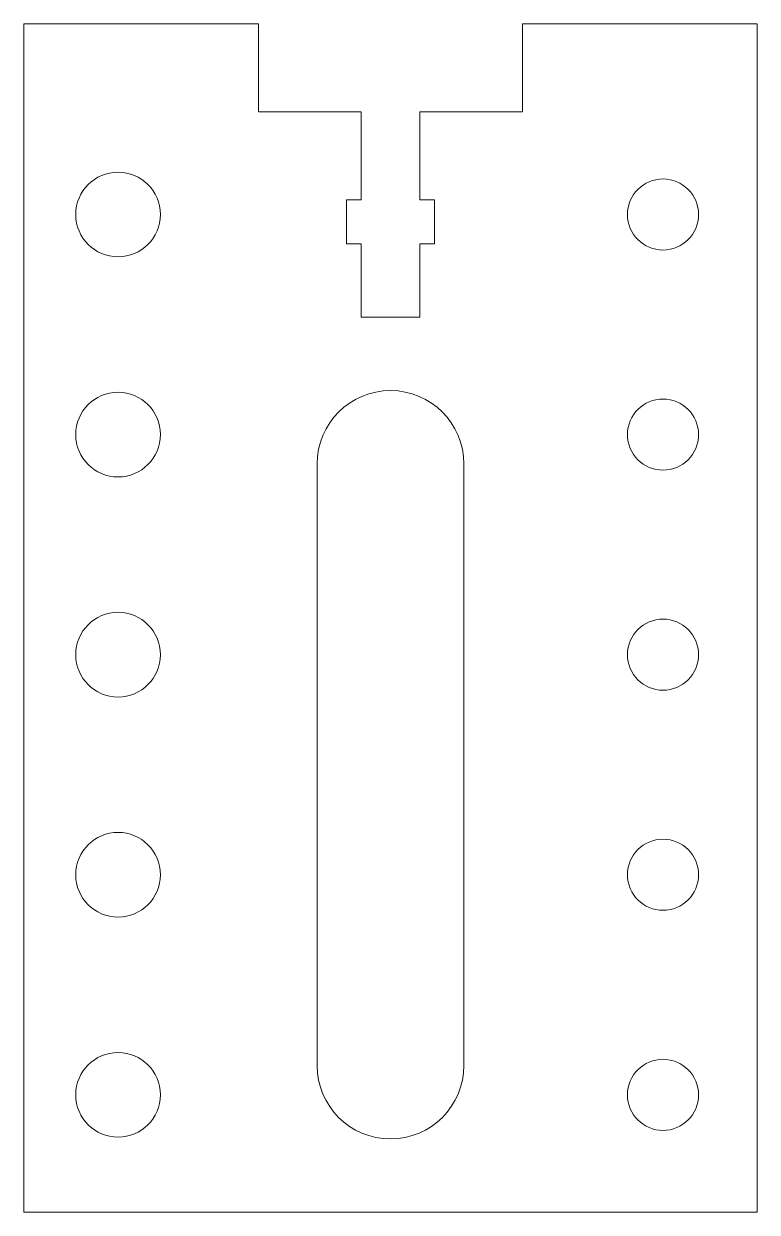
# Model space of a CAD drawing. Header units: millimetres. Extents: x -41.2 to 8.8, y -27.3 to 53.7.
import ezdxf

# ---------------------------------------------------------------- set-up
doc = ezdxf.new("R2010")
doc.units = ezdxf.units.MM

msp = doc.modelspace()

# ---------------------------------------------------------------- linework, layer by layer
at = {"color": 7, "linetype": 'Continuous', "lineweight": 15}
for p, q in [((-41.166, 53.677), (-41.166, -27.323)), ((-25.166, 53.677), (-41.166, 53.677)), ((-25.166, 53.677), (-25.166, 47.677)), ((-7.166, 47.677), (-7.166, 53.677)), ((8.834, 53.677), (-7.166, 53.677)), ((8.834, -27.323), (8.834, 53.677)), ((-25.166, 47.677), (-18.166, 47.677)), ((-18.166, 47.677), (-18.166, 41.677)), ((-14.166, 41.677), (-14.166, 47.677)), ((-14.166, 47.677), (-7.166, 47.677)), ((-18.166, 41.677), (-19.166, 41.677)), ((-19.166, 41.677), (-19.166, 38.677)), ((-13.166, 41.677), (-14.166, 41.677)), ((-13.166, 38.677), (-13.166, 41.677)), ((-19.166, 38.677), (-18.166, 38.677)), ((-18.166, 38.677), (-18.166, 33.677)), ((-14.166, 33.677), (-14.166, 38.677)), ((-14.166, 38.677), (-13.166, 38.677)), ((-18.166, 33.677), (-14.166, 33.677)), ((-21.166, 23.677), (-21.166, -17.323)), ((-11.166, -17.323), (-11.166, 23.677)), ((-41.166, -27.323), (8.834, -27.323))]:
    msp.add_line(p, q, dxfattribs=at)
for centre, radius in [((-34.741, 40.677), 2.886), ((2.409, 40.677), 2.423), ((-34.741, 25.677), 2.886), ((2.409, 25.677), 2.423), ((-34.741, 10.677), 2.886), ((2.409, 10.677), 2.423), ((-34.741, -4.323), 2.886), ((2.409, -4.323), 2.423), ((-34.741, -19.323), 2.886), ((2.409, -19.323), 2.423)]:
    msp.add_circle(centre, radius, dxfattribs=at)
for centre, start, end in [((-16.166, 23.677), 0, 180), ((-16.166, -17.323), 180, 0)]:
    msp.add_arc(centre, 5, start, end, dxfattribs=at)

doc.saveas('drawing.dxf')
